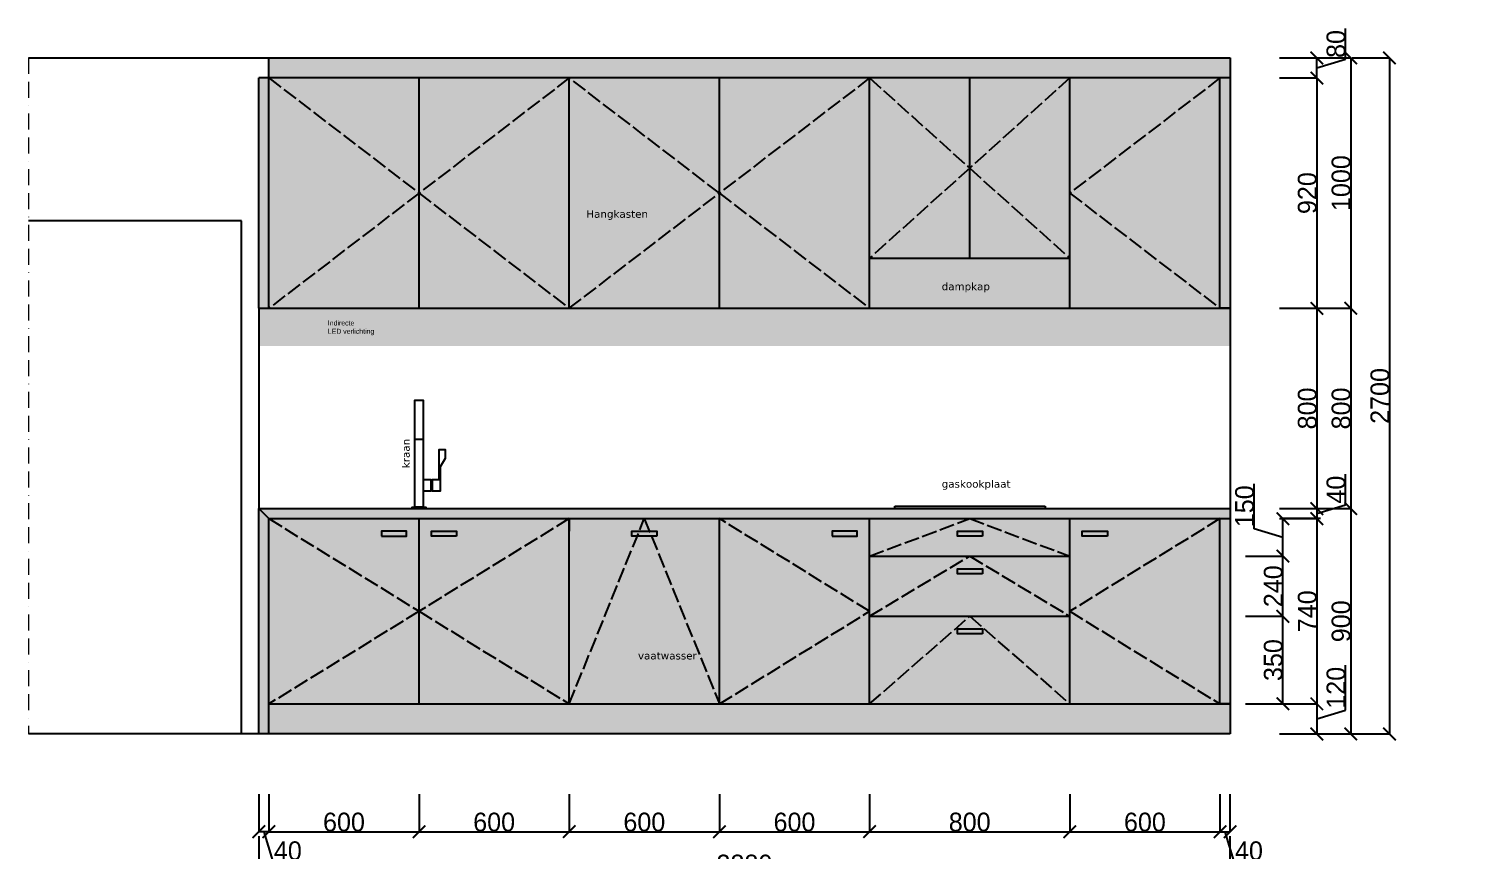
# Model space of a CAD drawing. Header units: millimetres. Extents: x -153917 to -31303, y -39726 to 31262.
# Drawn here: x -53053 to -47336, y -21336 to -18054 of the extents above; entities that cross this region are included whole.
import ezdxf

# ---------------------------------------------------------------- set-up
doc = ezdxf.new("R2010")
doc.units = ezdxf.units.MM
doc.header["$LTSCALE"] = 5
doc.linetypes.add('ACAD_ISO02W100', pattern=[15, 12, -3])
doc.linetypes.add('BORDER', pattern=[44.45, 12.7, -6.35, 12.7, -6.35, 0, -6.35])
for name, color, linetype in [('Bemating', 1, 'Continuous'), ('Keuken', 8, 'Continuous'), ('Meubel', 8, 'Continuous'), ('muren', 7, 'Continuous'), ('Tekst', 7, 'Continuous'), ('Verlichting', 1, 'Continuous')]:
    doc.layers.add(name, color=color, linetype=linetype)
doc.layers.add('H-HELP', color=6, linetype='Continuous', lineweight=5, plot=False)
for name, color, linetype, true_color in [('ruggen kast', 7, 'Continuous', 0xebebeb), ('staal', 7, 'Continuous', 0x222525), ('tablet', 7, 'Continuous', 0x5f6361)]:
    doc.layers.add(name, color=color, linetype=linetype, true_color=true_color)
doc.styles.add('Geneva', font='')
doc.styles.get('Geneva').set_extended_font_data('Geneva')
doc.dimstyles.new('ISO-25', dxfattribs={"dimtxt": 100, "dimasz": 25, "dimexe": 1.25, "dimexo": 0.625, "dimtad": 1, "dimtxsty": 'Standard', "dimblk": 'ARCHTICK', "dimcen": 2.5, "dimse1": 1, "dimse2": 1, "dimadec": 0, "dimazin": 0, "dimtfac": 1, "dimtmove": 0, "dimatfit": 3, "dimfxl": 1, "dimarcsym": 0})

# ---------------------------------------------------------------- blocks, each defined once
blk = doc.blocks.new('_ArchTick')
at = {"color": 0, "linetype": 'ByBlock', "const_width": 0.15}
blk.add_lwpolyline([(-0.5, -0.5), (0.5, 0.5)], dxfattribs=at)
blk = doc.blocks.new('*D846')
at = {"layer": 'Bemating', "color": 0, "lineweight": -2, "transparency": 16777216}
for p, q in [((-47765.2, -18171.3), (-47614, -18171.3)), ((-47615.2, -18171.3), (-47615.2, -20871.3)), ((-47765.2, -20871.3), (-47614, -20871.3))]:
    blk.add_line(p, q, dxfattribs=at)
at = {"layer": 'Defpoints', "color": 0, "transparency": 16777216}
for p in [(-48252.7, -18171.3), (-48252.7, -20871.3), (-47615.2, -20871.3)]:
    blk.add_point(p, dxfattribs=at)
at = {"layer": 'Bemating', "color": 0, "lineweight": -2, "transparency": 16777216, "xscale": 50, "yscale": 50, "zscale": 50}
for p, rotation in [((-47615.2, -18171.3), 90), ((-47615.2, -20871.3), 270)]:
    blk.add_blockref('_ArchTick', p, dxfattribs=dict(at, rotation=rotation))
at = {"layer": 'Bemating', "color": 0, "transparency": 16777216, "insert": (-47653.4, -19521.3), "char_height": 75, "attachment_point": 5, "rotation": 90, "style": 'Geneva'}
blk.add_mtext('2700', dxfattribs=at)
blk = doc.blocks.new('*D847')
at = {"layer": 'Bemating', "color": 0, "lineweight": -2, "transparency": 16777216}
for p, q in [((-47920.5, -18171.3), (-47769.2, -18171.3)), ((-47770.5, -18171.3), (-47770.5, -19171.3)), ((-47920.5, -19171.3), (-47769.2, -19171.3))]:
    blk.add_line(p, q, dxfattribs=at)
at = {"layer": 'Defpoints', "color": 0, "transparency": 16777216}
for p in [(-48252.7, -18171.3), (-48252.7, -19171.3), (-47770.5, -19171.3)]:
    blk.add_point(p, dxfattribs=at)
at = {"layer": 'Bemating', "color": 0, "lineweight": -2, "transparency": 16777216, "xscale": 50, "yscale": 50, "zscale": 50}
for p, rotation in [((-47770.5, -18171.3), 90), ((-47770.5, -19171.3), 270)]:
    blk.add_blockref('_ArchTick', p, dxfattribs=dict(at, rotation=rotation))
at = {"layer": 'Bemating', "color": 0, "transparency": 16777216, "insert": (-47808.6, -18671.3), "char_height": 75, "attachment_point": 5, "rotation": 90, "style": 'Geneva'}
blk.add_mtext('1000', dxfattribs=at)
blk = doc.blocks.new('*D848')
at = {"layer": 'Bemating', "color": 0, "lineweight": -2, "transparency": 16777216}
for p, q in [((-47920.5, -19171.3), (-47769.2, -19171.3)), ((-47770.5, -19171.3), (-47770.5, -19971.3)), ((-47920.5, -19971.3), (-47769.2, -19971.3))]:
    blk.add_line(p, q, dxfattribs=at)
at = {"layer": 'Defpoints', "color": 0, "transparency": 16777216}
for p in [(-48252.7, -19171.3), (-48252.7, -19971.3), (-47770.5, -19971.3)]:
    blk.add_point(p, dxfattribs=at)
at = {"layer": 'Bemating', "color": 0, "lineweight": -2, "transparency": 16777216, "xscale": 50, "yscale": 50, "zscale": 50}
for p, rotation in [((-47770.5, -19171.3), 90), ((-47770.5, -19971.3), 270)]:
    blk.add_blockref('_ArchTick', p, dxfattribs=dict(at, rotation=rotation))
at = {"layer": 'Bemating', "color": 0, "transparency": 16777216, "insert": (-47808.6, -19571.3), "char_height": 75, "attachment_point": 5, "rotation": 90, "style": 'Geneva'}
blk.add_mtext('800', dxfattribs=at)
blk = doc.blocks.new('*D849')
at = {"layer": 'Bemating', "color": 0, "lineweight": -2, "transparency": 16777216}
for p, q in [((-47920.5, -19971.3), (-47769.2, -19971.3)), ((-47770.5, -19971.3), (-47770.5, -20871.3)), ((-47920.5, -20871.3), (-47769.2, -20871.3))]:
    blk.add_line(p, q, dxfattribs=at)
at = {"layer": 'Defpoints', "color": 0, "transparency": 16777216}
for p in [(-48252.7, -19971.3), (-48252.7, -20871.3), (-47770.5, -20871.3)]:
    blk.add_point(p, dxfattribs=at)
at = {"layer": 'Bemating', "color": 0, "lineweight": -2, "transparency": 16777216, "xscale": 50, "yscale": 50, "zscale": 50}
for p, rotation in [((-47770.5, -19971.3), 90), ((-47770.5, -20871.3), 270)]:
    blk.add_blockref('_ArchTick', p, dxfattribs=dict(at, rotation=rotation))
at = {"layer": 'Bemating', "color": 0, "transparency": 16777216, "insert": (-47808.6, -20421.3), "char_height": 75, "attachment_point": 5, "rotation": 90, "style": 'Geneva'}
blk.add_mtext('900', dxfattribs=at)
blk = doc.blocks.new('*D850')
at = {"layer": 'Bemating', "color": 0, "lineweight": -2, "transparency": 16777216}
for p, q in [((-48055.5, -18251.3), (-47904.3, -18251.3)), ((-47905.5, -18251.3), (-47905.5, -19171.3)), ((-48055.5, -19171.3), (-47904.3, -19171.3))]:
    blk.add_line(p, q, dxfattribs=at)
at = {"layer": 'Defpoints', "color": 0, "transparency": 16777216}
for p in [(-48252.7, -18251.3), (-48252.7, -19171.3), (-47905.5, -19171.3)]:
    blk.add_point(p, dxfattribs=at)
at = {"layer": 'Bemating', "color": 0, "lineweight": -2, "transparency": 16777216, "xscale": 50, "yscale": 50, "zscale": 50}
for p, rotation in [((-47905.5, -18251.3), 90), ((-47905.5, -19171.3), 270)]:
    blk.add_blockref('_ArchTick', p, dxfattribs=dict(at, rotation=rotation))
at = {"layer": 'Bemating', "color": 0, "transparency": 16777216, "insert": (-47943.6, -18711.3), "char_height": 75, "attachment_point": 5, "rotation": 90, "style": 'Geneva'}
blk.add_mtext('920', dxfattribs=at)
blk = doc.blocks.new('*D851')
at = {"layer": 'Bemating', "color": 0, "lineweight": -2, "transparency": 16777216}
for p, q in [((-48055.5, -19171.3), (-47904.3, -19171.3)), ((-47905.5, -19171.3), (-47905.5, -19971.3)), ((-48055.5, -19971.3), (-47904.3, -19971.3))]:
    blk.add_line(p, q, dxfattribs=at)
at = {"layer": 'Defpoints', "color": 0, "transparency": 16777216}
for p in [(-48252.7, -19171.3), (-48252.7, -19971.3), (-47905.5, -19971.3)]:
    blk.add_point(p, dxfattribs=at)
at = {"layer": 'Bemating', "color": 0, "lineweight": -2, "transparency": 16777216, "xscale": 50, "yscale": 50, "zscale": 50}
for p, rotation in [((-47905.5, -19171.3), 90), ((-47905.5, -19971.3), 270)]:
    blk.add_blockref('_ArchTick', p, dxfattribs=dict(at, rotation=rotation))
at = {"layer": 'Bemating', "color": 0, "transparency": 16777216, "insert": (-47943.6, -19571.3), "char_height": 75, "attachment_point": 5, "rotation": 90, "style": 'Geneva'}
blk.add_mtext('800', dxfattribs=at)
blk = doc.blocks.new('*D852')
at = {"layer": 'Bemating', "color": 0, "lineweight": -2, "transparency": 16777216}
for p, q in [((-47790.8, -19956.9), (-47790.8, -19834.3)), ((-48055.5, -19971.3), (-47904.3, -19971.3)), ((-47905.5, -19991.3), (-47790.8, -19956.9)), ((-47905.5, -19971.3), (-47905.5, -20011.3)), ((-48055.5, -20011.3), (-47904.3, -20011.3))]:
    blk.add_line(p, q, dxfattribs=at)
at = {"layer": 'Defpoints', "color": 0, "transparency": 16777216}
for p in [(-48252.7, -19971.3), (-48252.7, -20011.3), (-47905.5, -20011.3)]:
    blk.add_point(p, dxfattribs=at)
at = {"layer": 'Bemating', "color": 0, "lineweight": -2, "transparency": 16777216, "xscale": 50, "yscale": 50, "zscale": 50}
for p, rotation in [((-47905.5, -19971.3), 90), ((-47905.5, -20011.3), 270)]:
    blk.add_blockref('_ArchTick', p, dxfattribs=dict(at, rotation=rotation))
at = {"layer": 'Bemating', "color": 0, "transparency": 16777216, "insert": (-47828.9, -19895.6), "char_height": 75, "attachment_point": 5, "rotation": 90, "style": 'Geneva'}
blk.add_mtext('40', dxfattribs=at)
blk = doc.blocks.new('*D853')
at = {"layer": 'Bemating', "color": 0, "lineweight": -2, "transparency": 16777216}
for p, q in [((-48055.5, -20011.3), (-47904.3, -20011.3)), ((-47905.5, -20011.3), (-47905.5, -20751.3)), ((-48055.5, -20751.3), (-47904.3, -20751.3))]:
    blk.add_line(p, q, dxfattribs=at)
at = {"layer": 'Defpoints', "color": 0, "transparency": 16777216}
for p in [(-48252.7, -20011.3), (-48252.7, -20751.3), (-47905.5, -20751.3)]:
    blk.add_point(p, dxfattribs=at)
at = {"layer": 'Bemating', "color": 0, "lineweight": -2, "transparency": 16777216, "xscale": 50, "yscale": 50, "zscale": 50}
for p, rotation in [((-47905.5, -20011.3), 90), ((-47905.5, -20751.3), 270)]:
    blk.add_blockref('_ArchTick', p, dxfattribs=dict(at, rotation=rotation))
at = {"layer": 'Bemating', "color": 0, "transparency": 16777216, "insert": (-47943.6, -20381.3), "char_height": 75, "attachment_point": 5, "rotation": 90, "style": 'Geneva'}
blk.add_mtext('740', dxfattribs=at)
blk = doc.blocks.new('*D854')
at = {"layer": 'Bemating', "color": 0, "lineweight": -2, "transparency": 16777216}
for p, q in [((-47790.8, -20776.9), (-47790.8, -20597.1)), ((-48055.5, -20751.3), (-47904.3, -20751.3)), ((-47905.5, -20751.3), (-47905.5, -20871.3)), ((-47905.5, -20811.3), (-47790.8, -20776.9)), ((-48055.5, -20871.3), (-47904.3, -20871.3))]:
    blk.add_line(p, q, dxfattribs=at)
at = {"layer": 'Defpoints', "color": 0, "transparency": 16777216}
for p in [(-48252.7, -20751.3), (-48252.7, -20871.3), (-47905.5, -20871.3)]:
    blk.add_point(p, dxfattribs=at)
at = {"layer": 'Bemating', "color": 0, "lineweight": -2, "transparency": 16777216, "xscale": 50, "yscale": 50, "zscale": 50}
for p, rotation in [((-47905.5, -20751.3), 90), ((-47905.5, -20871.3), 270)]:
    blk.add_blockref('_ArchTick', p, dxfattribs=dict(at, rotation=rotation))
at = {"layer": 'Bemating', "color": 0, "transparency": 16777216, "insert": (-47828.9, -20687), "char_height": 75, "attachment_point": 5, "rotation": 90, "style": 'Geneva'}
blk.add_mtext('120', dxfattribs=at)
blk = doc.blocks.new('*D855')
at = {"layer": 'Bemating', "color": 0, "lineweight": -2, "transparency": 16777216}
for p, q in [((-47790.8, -18176.9), (-47790.8, -18054.3)), ((-48055.5, -18171.3), (-47904.3, -18171.3)), ((-47905.5, -18251.3), (-47905.5, -18171.3)), ((-47905.5, -18211.3), (-47790.8, -18176.9)), ((-48055.5, -18251.3), (-47904.3, -18251.3))]:
    blk.add_line(p, q, dxfattribs=at)
at = {"layer": 'Defpoints', "color": 0, "transparency": 16777216}
for p in [(-48252.7, -18171.3), (-47905.5, -18171.3), (-48252.7, -18251.3)]:
    blk.add_point(p, dxfattribs=at)
at = {"layer": 'Bemating', "color": 0, "lineweight": -2, "transparency": 16777216, "xscale": 50, "yscale": 50, "zscale": 50}
for p, rotation in [((-47905.5, -18171.3), 90), ((-47905.5, -18251.3), 270)]:
    blk.add_blockref('_ArchTick', p, dxfattribs=dict(at, rotation=rotation))
at = {"layer": 'Bemating', "color": 0, "transparency": 16777216, "insert": (-47828.9, -18115.6), "char_height": 75, "attachment_point": 5, "rotation": 90, "style": 'Geneva'}
blk.add_mtext('80', dxfattribs=at)
blk = doc.blocks.new('*D856')
at = {"layer": 'Bemating', "color": 0, "lineweight": -2, "transparency": 16777216}
for p, q in [((-48191.3, -20401.3), (-48040.1, -20401.3)), ((-48041.3, -20751.3), (-48041.3, -20401.3)), ((-48191.3, -20751.3), (-48040.1, -20751.3))]:
    blk.add_line(p, q, dxfattribs=at)
at = {"layer": 'Defpoints', "color": 0, "transparency": 16777216}
for p in [(-48892.7, -20401.3), (-48041.3, -20401.3), (-48892.7, -20751.3)]:
    blk.add_point(p, dxfattribs=at)
at = {"layer": 'Bemating', "color": 0, "lineweight": -2, "transparency": 16777216, "xscale": 50, "yscale": 50, "zscale": 50}
for p, rotation in [((-48041.3, -20401.3), 90), ((-48041.3, -20751.3), 270)]:
    blk.add_blockref('_ArchTick', p, dxfattribs=dict(at, rotation=rotation))
at = {"layer": 'Bemating', "color": 0, "transparency": 16777216, "insert": (-48079.5, -20576.3), "char_height": 75, "attachment_point": 5, "rotation": 90, "style": 'Geneva'}
blk.add_mtext('350', dxfattribs=at)
blk = doc.blocks.new('*D857')
at = {"layer": 'Bemating', "color": 0, "lineweight": -2, "transparency": 16777216}
for p, q in [((-48191.3, -20161.3), (-48040.1, -20161.3)), ((-48041.3, -20401.3), (-48041.3, -20161.3)), ((-48191.3, -20401.3), (-48040.1, -20401.3))]:
    blk.add_line(p, q, dxfattribs=at)
at = {"layer": 'Defpoints', "color": 0, "transparency": 16777216}
for p in [(-48892.7, -20161.3), (-48041.3, -20161.3), (-48892.7, -20401.3)]:
    blk.add_point(p, dxfattribs=at)
at = {"layer": 'Bemating', "color": 0, "lineweight": -2, "transparency": 16777216, "xscale": 50, "yscale": 50, "zscale": 50}
for p, rotation in [((-48041.3, -20161.3), 90), ((-48041.3, -20401.3), 270)]:
    blk.add_blockref('_ArchTick', p, dxfattribs=dict(at, rotation=rotation))
at = {"layer": 'Bemating', "color": 0, "transparency": 16777216, "insert": (-48079.5, -20281.3), "char_height": 75, "attachment_point": 5, "rotation": 90, "style": 'Geneva'}
blk.add_mtext('240', dxfattribs=at)
blk = doc.blocks.new('*D858')
at = {"layer": 'Bemating', "color": 0, "lineweight": -2, "transparency": 16777216}
for p, q in [((-48156, -20051.9), (-48156, -19872.1)), ((-48041.3, -20086.3), (-48156, -20051.9)), ((-47891.3, -20011.3), (-48042.6, -20011.3)), ((-48041.3, -20161.3), (-48041.3, -20011.3)), ((-48191.3, -20161.3), (-48040.1, -20161.3))]:
    blk.add_line(p, q, dxfattribs=at)
at = {"layer": 'Defpoints', "color": 0, "transparency": 16777216}
for p in [(-48041.3, -20011.3), (-47336.2, -20011.3), (-48892.7, -20161.3)]:
    blk.add_point(p, dxfattribs=at)
at = {"layer": 'Bemating', "color": 0, "lineweight": -2, "transparency": 16777216, "xscale": 50, "yscale": 50, "zscale": 50}
for p, rotation in [((-48041.3, -20011.3), 90), ((-48041.3, -20161.3), 270)]:
    blk.add_blockref('_ArchTick', p, dxfattribs=dict(at, rotation=rotation))
at = {"layer": 'Bemating', "color": 0, "transparency": 16777216, "insert": (-48194.1, -19962), "char_height": 75, "attachment_point": 5, "rotation": 90, "style": 'Geneva'}
blk.add_mtext('150', dxfattribs=at)
blk = doc.blocks.new('*D859')
at = {"layer": 'Bemating', "color": 0, "lineweight": -2, "transparency": 16777216}
for p, q in [((-52132.7, -21279.7), (-52132.7, -21430.9)), ((-48252.7, -21279.7), (-48252.7, -21430.9)), ((-52132.7, -21429.7), (-48252.7, -21429.7))]:
    blk.add_line(p, q, dxfattribs=at)
at = {"layer": 'Defpoints', "color": 0, "transparency": 16777216}
for p in [(-52132.7, -20871.3), (-48252.7, -20871.3), (-48252.7, -21429.7)]:
    blk.add_point(p, dxfattribs=at)
at = {"layer": 'Bemating', "color": 0, "lineweight": -2, "transparency": 16777216, "xscale": 50, "yscale": 50, "zscale": 50, "rotation": 180}
blk.add_blockref('_ArchTick', (-52132.7, -21429.7), dxfattribs=at)
at = {"layer": 'Bemating', "color": 0, "lineweight": -2, "transparency": 16777216, "xscale": 50, "yscale": 50, "zscale": 50}
blk.add_blockref('_ArchTick', (-48252.7, -21429.7), dxfattribs=at)
at = {"layer": 'Bemating', "color": 0, "transparency": 16777216, "insert": (-50192.7, -21391.5), "char_height": 75, "attachment_point": 5, "style": 'Geneva'}
blk.add_mtext('3880', dxfattribs=at)
blk = doc.blocks.new('*D860')
at = {"layer": 'Bemating', "color": 0, "lineweight": -2, "transparency": 16777216}
for p, q in [((-52092.7, -21111.8), (-52092.7, -21263.1)), ((-51492.7, -21111.8), (-51492.7, -21263.1)), ((-52092.7, -21261.8), (-51492.7, -21261.8))]:
    blk.add_line(p, q, dxfattribs=at)
at = {"layer": 'Defpoints', "color": 0, "transparency": 16777216}
for p in [(-52092.7, -20751.3), (-51492.7, -20751.3), (-51492.7, -21261.8)]:
    blk.add_point(p, dxfattribs=at)
at = {"layer": 'Bemating', "color": 0, "lineweight": -2, "transparency": 16777216, "xscale": 50, "yscale": 50, "zscale": 50, "rotation": 180}
blk.add_blockref('_ArchTick', (-52092.7, -21261.8), dxfattribs=at)
at = {"layer": 'Bemating', "color": 0, "lineweight": -2, "transparency": 16777216, "xscale": 50, "yscale": 50, "zscale": 50}
blk.add_blockref('_ArchTick', (-51492.7, -21261.8), dxfattribs=at)
at = {"layer": 'Bemating', "color": 0, "transparency": 16777216, "insert": (-51792.7, -21223.7), "char_height": 75, "attachment_point": 5, "style": 'Geneva'}
blk.add_mtext('600', dxfattribs=at)
blk = doc.blocks.new('*D861')
at = {"layer": 'Bemating', "color": 0, "lineweight": -2, "transparency": 16777216}
for p, q in [((-51492.7, -21111.8), (-51492.7, -21263.1)), ((-50892.7, -21111.8), (-50892.7, -21263.1)), ((-51492.7, -21261.8), (-50892.7, -21261.8))]:
    blk.add_line(p, q, dxfattribs=at)
at = {"layer": 'Defpoints', "color": 0, "transparency": 16777216}
for p in [(-51492.7, -20751.3), (-50892.7, -20751.3), (-50892.7, -21261.8)]:
    blk.add_point(p, dxfattribs=at)
at = {"layer": 'Bemating', "color": 0, "lineweight": -2, "transparency": 16777216, "xscale": 50, "yscale": 50, "zscale": 50, "rotation": 180}
blk.add_blockref('_ArchTick', (-51492.7, -21261.8), dxfattribs=at)
at = {"layer": 'Bemating', "color": 0, "lineweight": -2, "transparency": 16777216, "xscale": 50, "yscale": 50, "zscale": 50}
blk.add_blockref('_ArchTick', (-50892.7, -21261.8), dxfattribs=at)
at = {"layer": 'Bemating', "color": 0, "transparency": 16777216, "insert": (-51192.7, -21223.7), "char_height": 75, "attachment_point": 5, "style": 'Geneva'}
blk.add_mtext('600', dxfattribs=at)
blk = doc.blocks.new('*D862')
at = {"layer": 'Bemating', "color": 0, "lineweight": -2, "transparency": 16777216}
for p, q in [((-50892.7, -21111.8), (-50892.7, -21263.1)), ((-50292.7, -21111.8), (-50292.7, -21263.1)), ((-50892.7, -21261.8), (-50292.7, -21261.8))]:
    blk.add_line(p, q, dxfattribs=at)
at = {"layer": 'Defpoints', "color": 0, "transparency": 16777216}
for p in [(-50892.7, -20751.3), (-50292.7, -20751.3), (-50292.7, -21261.8)]:
    blk.add_point(p, dxfattribs=at)
at = {"layer": 'Bemating', "color": 0, "lineweight": -2, "transparency": 16777216, "xscale": 50, "yscale": 50, "zscale": 50, "rotation": 180}
blk.add_blockref('_ArchTick', (-50892.7, -21261.8), dxfattribs=at)
at = {"layer": 'Bemating', "color": 0, "lineweight": -2, "transparency": 16777216, "xscale": 50, "yscale": 50, "zscale": 50}
blk.add_blockref('_ArchTick', (-50292.7, -21261.8), dxfattribs=at)
at = {"layer": 'Bemating', "color": 0, "transparency": 16777216, "insert": (-50592.7, -21223.7), "char_height": 75, "attachment_point": 5, "style": 'Geneva'}
blk.add_mtext('600', dxfattribs=at)
blk = doc.blocks.new('*D863')
at = {"layer": 'Bemating', "color": 0, "lineweight": -2, "transparency": 16777216}
for p, q in [((-50292.7, -21111.8), (-50292.7, -21263.1)), ((-49692.7, -21111.8), (-49692.7, -21263.1)), ((-50292.7, -21261.8), (-49692.7, -21261.8))]:
    blk.add_line(p, q, dxfattribs=at)
at = {"layer": 'Defpoints', "color": 0, "transparency": 16777216}
for p in [(-50292.7, -20751.3), (-49692.7, -20751.3), (-49692.7, -21261.8)]:
    blk.add_point(p, dxfattribs=at)
at = {"layer": 'Bemating', "color": 0, "lineweight": -2, "transparency": 16777216, "xscale": 50, "yscale": 50, "zscale": 50, "rotation": 180}
blk.add_blockref('_ArchTick', (-50292.7, -21261.8), dxfattribs=at)
at = {"layer": 'Bemating', "color": 0, "lineweight": -2, "transparency": 16777216, "xscale": 50, "yscale": 50, "zscale": 50}
blk.add_blockref('_ArchTick', (-49692.7, -21261.8), dxfattribs=at)
at = {"layer": 'Bemating', "color": 0, "transparency": 16777216, "insert": (-49992.7, -21223.7), "char_height": 75, "attachment_point": 5, "style": 'Geneva'}
blk.add_mtext('600', dxfattribs=at)
blk = doc.blocks.new('*D864')
at = {"layer": 'Bemating', "color": 0, "lineweight": -2, "transparency": 16777216}
for p, q in [((-49692.7, -21111.8), (-49692.7, -21263.1)), ((-48892.7, -21111.8), (-48892.7, -21263.1)), ((-49692.7, -21261.8), (-48892.7, -21261.8))]:
    blk.add_line(p, q, dxfattribs=at)
at = {"layer": 'Defpoints', "color": 0, "transparency": 16777216}
for p in [(-49692.7, -20751.3), (-48892.7, -20751.3), (-48892.7, -21261.8)]:
    blk.add_point(p, dxfattribs=at)
at = {"layer": 'Bemating', "color": 0, "lineweight": -2, "transparency": 16777216, "xscale": 50, "yscale": 50, "zscale": 50, "rotation": 180}
blk.add_blockref('_ArchTick', (-49692.7, -21261.8), dxfattribs=at)
at = {"layer": 'Bemating', "color": 0, "lineweight": -2, "transparency": 16777216, "xscale": 50, "yscale": 50, "zscale": 50}
blk.add_blockref('_ArchTick', (-48892.7, -21261.8), dxfattribs=at)
at = {"layer": 'Bemating', "color": 0, "transparency": 16777216, "insert": (-49292.7, -21223.7), "char_height": 75, "attachment_point": 5, "style": 'Geneva'}
blk.add_mtext('800', dxfattribs=at)
blk = doc.blocks.new('*D865')
at = {"layer": 'Bemating', "color": 0, "lineweight": -2, "transparency": 16777216}
for p, q in [((-48892.7, -21111.8), (-48892.7, -21263.1)), ((-48292.7, -21111.8), (-48292.7, -21263.1)), ((-48892.7, -21261.8), (-48292.7, -21261.8))]:
    blk.add_line(p, q, dxfattribs=at)
at = {"layer": 'Defpoints', "color": 0, "transparency": 16777216}
for p in [(-48892.7, -20751.3), (-48292.7, -20751.3), (-48292.7, -21261.8)]:
    blk.add_point(p, dxfattribs=at)
at = {"layer": 'Bemating', "color": 0, "lineweight": -2, "transparency": 16777216, "xscale": 50, "yscale": 50, "zscale": 50, "rotation": 180}
blk.add_blockref('_ArchTick', (-48892.7, -21261.8), dxfattribs=at)
at = {"layer": 'Bemating', "color": 0, "lineweight": -2, "transparency": 16777216, "xscale": 50, "yscale": 50, "zscale": 50}
blk.add_blockref('_ArchTick', (-48292.7, -21261.8), dxfattribs=at)
at = {"layer": 'Bemating', "color": 0, "transparency": 16777216, "insert": (-48592.7, -21223.7), "char_height": 75, "attachment_point": 5, "style": 'Geneva'}
blk.add_mtext('600', dxfattribs=at)
blk = doc.blocks.new('*D866')
at = {"layer": 'Bemating', "color": 0, "lineweight": -2, "transparency": 16777216}
for p, q in [((-48292.7, -21111.8), (-48292.7, -21263.1)), ((-48252.7, -21111.8), (-48252.7, -21263.1)), ((-48292.7, -21261.8), (-48252.7, -21261.8)), ((-48272.7, -21261.8), (-48238.3, -21376.5)), ((-48238.3, -21376.5), (-48115.6, -21376.5))]:
    blk.add_line(p, q, dxfattribs=at)
at = {"layer": 'Defpoints', "color": 0, "transparency": 16777216}
for p in [(-48292.7, -20751.3), (-48252.7, -20751.3), (-48252.7, -21261.8)]:
    blk.add_point(p, dxfattribs=at)
at = {"layer": 'Bemating', "color": 0, "lineweight": -2, "transparency": 16777216, "xscale": 50, "yscale": 50, "zscale": 50, "rotation": 180}
blk.add_blockref('_ArchTick', (-48292.7, -21261.8), dxfattribs=at)
at = {"layer": 'Bemating', "color": 0, "lineweight": -2, "transparency": 16777216, "xscale": 50, "yscale": 50, "zscale": 50}
blk.add_blockref('_ArchTick', (-48252.7, -21261.8), dxfattribs=at)
at = {"layer": 'Bemating', "color": 0, "transparency": 16777216, "insert": (-48176.9, -21338.4), "char_height": 75, "attachment_point": 5, "style": 'Geneva'}
blk.add_mtext('40', dxfattribs=at)
blk = doc.blocks.new('*D867')
at = {"layer": 'Bemating', "color": 0, "lineweight": -2, "transparency": 16777216}
for p, q in [((-52132.7, -21111.8), (-52132.7, -21263.1)), ((-52092.7, -21111.8), (-52092.7, -21263.1)), ((-52092.7, -21261.8), (-52132.7, -21261.8)), ((-52112.7, -21261.8), (-52078.3, -21376.5)), ((-52078.3, -21376.5), (-51955.6, -21376.5))]:
    blk.add_line(p, q, dxfattribs=at)
at = {"layer": 'Defpoints', "color": 0, "transparency": 16777216}
for p in [(-52092.7, -20751.3), (-52132.7, -20871.3), (-52132.7, -21261.8)]:
    blk.add_point(p, dxfattribs=at)
at = {"layer": 'Bemating', "color": 0, "lineweight": -2, "transparency": 16777216, "xscale": 50, "yscale": 50, "zscale": 50, "rotation": 180}
blk.add_blockref('_ArchTick', (-52132.7, -21261.8), dxfattribs=at)
at = {"layer": 'Bemating', "color": 0, "lineweight": -2, "transparency": 16777216, "xscale": 50, "yscale": 50, "zscale": 50}
blk.add_blockref('_ArchTick', (-52092.7, -21261.8), dxfattribs=at)
at = {"layer": 'Bemating', "color": 0, "transparency": 16777216, "insert": (-52016.9, -21338.4), "char_height": 75, "attachment_point": 5, "style": 'Geneva'}
blk.add_mtext('40', dxfattribs=at)

msp = doc.modelspace()

# ---------------------------------------------------------------- hatches: boundary and pattern name
at = {"layer": 'Meubel', "transparency": 33554613}
h = msp.add_hatch(color=256, dxfattribs=at)
h.set_gradient(color1=(255, 255, 255), color2=(247, 242, 129), name='INVCURVED')
h.paths.add_polyline_path([(-48252.667, -19171.349), (-48292.667, -19171.349), (-52132.667, -19171.349), (-52132.667, -19321.349), (-48252.667, -19321.349)])
at = {"layer": 'ruggen kast', "true_color": 0xdbdbdb, "transparency": 33554687}
h = msp.add_hatch(color=254, dxfattribs=at)
h.dxf.hatch_style = 1
h.paths.add_polyline_path([(-48252.667, -18171.349), (-52092.667, -18171.349), (-52092.667, -18251.349), (-48252.667, -18251.349)])
h.paths.add_polyline_path([(-48252.667, -20751.349), (-48292.667, -20751.349), (-52092.667, -20751.349), (-52092.667, -20871.349), (-48252.667, -20871.349)])
at = {"layer": 'ruggen kast', "transparency": 33554687}
h = msp.add_hatch(color=256, dxfattribs=at)
h.dxf.hatch_style = 1
h.paths.add_polyline_path([(-51492.667, -20011.349), (-52092.667, -20011.349), (-52092.667, -20751.349), (-51492.667, -20751.349)])
h.paths.add_polyline_path([(-51642.667, -20081.349), (-51642.667, -20061.349), (-51542.667, -20061.349), (-51542.667, -20081.349)], flags=16)
h.paths.add_polyline_path([(-50892.667, -20011.349), (-51492.667, -20011.349), (-51492.667, -20751.349), (-50892.667, -20751.349)])
h.paths.add_polyline_path([(-51342.667, -20081.349), (-51442.667, -20081.349), (-51442.667, -20061.349), (-51342.667, -20061.349)], flags=16)
h.paths.add_polyline_path([(-50292.667, -20011.349), (-50892.667, -20011.349), (-50892.667, -20751.349), (-50292.667, -20751.349)])
h.paths.add_polyline_path([(-50542.667, -20081.349), (-50642.667, -20081.349), (-50642.667, -20061.349), (-50542.667, -20061.349)], flags=16)
h.paths.add_polyline_path([(-49692.667, -20011.349), (-50292.667, -20011.349), (-50292.667, -20751.349), (-49692.667, -20751.349)])
h.paths.add_polyline_path([(-49842.667, -20081.349), (-49842.667, -20061.349), (-49742.667, -20061.349), (-49742.667, -20081.349)], flags=16)
h.paths.add_polyline_path([(-48292.667, -20011.349), (-48892.667, -20011.349), (-48892.667, -20751.349), (-48292.667, -20751.349)])
h.paths.add_polyline_path([(-48742.667, -20081.349), (-48842.667, -20081.349), (-48842.667, -20061.349), (-48742.667, -20061.349)], flags=16)
h.paths.add_polyline_path([(-48892.667, -20011.349), (-49692.667, -20011.349), (-49692.667, -20161.349), (-48892.667, -20161.349)])
h.paths.add_polyline_path([(-49241.667, -20081.349), (-49341.667, -20081.349), (-49341.667, -20061.349), (-49241.667, -20061.349)], flags=16)
h.paths.add_polyline_path([(-48892.667, -20161.349), (-49692.667, -20161.349), (-49692.667, -20401.349), (-48892.667, -20401.349)])
h.paths.add_polyline_path([(-49241.667, -20231.349), (-49341.667, -20231.349), (-49341.667, -20211.349), (-49241.667, -20211.349)], flags=16)
h.paths.add_polyline_path([(-48892.667, -20401.349), (-49692.667, -20401.349), (-49692.667, -20751.349), (-48892.667, -20751.349)])
h.paths.add_polyline_path([(-49241.667, -20471.349), (-49341.667, -20471.349), (-49341.667, -20451.349), (-49241.667, -20451.349)], flags=16)
h.paths.add_polyline_path([(-51492.667, -18251.349), (-52092.667, -18251.349), (-52092.667, -19171.349), (-51492.667, -19171.349)])
h.paths.add_polyline_path([(-50892.667, -18251.349), (-51492.667, -18251.349), (-51492.667, -19171.349), (-50892.667, -19171.349)])
h.paths.add_polyline_path([(-50292.667, -18251.349), (-50892.667, -18251.349), (-50892.667, -19171.349), (-50292.667, -19171.349)])
h.paths.add_polyline_path([(-49692.667, -18251.349), (-50292.667, -18251.349), (-50292.667, -19171.349), (-49692.667, -19171.349)])
h.paths.add_polyline_path([(-49292.667, -18251.349), (-49692.667, -18251.349), (-49692.667, -18971.349), (-49292.667, -18971.349)])
h.paths.add_polyline_path([(-48892.667, -18251.349), (-49292.667, -18251.349), (-49292.667, -18971.349), (-48892.667, -18971.349)])
h.paths.add_polyline_path([(-48292.667, -18251.349), (-48892.667, -18251.349), (-48892.667, -18971.349), (-48892.667, -19171.349), (-48292.667, -19171.349)])
h.paths.add_polyline_path([(-48892.667, -18971.349), (-49292.667, -18971.349), (-49692.667, -18971.349), (-49692.667, -19171.349), (-48892.667, -19171.349)])
h.paths.add_polyline_path([(-48252.667, -18251.349), (-48292.667, -18251.349), (-48292.667, -19171.349), (-48252.667, -19171.349)])
h.paths.add_polyline_path([(-48252.667, -20011.349), (-48292.667, -20011.349), (-48292.667, -20751.349), (-48252.667, -20751.349)])
h.paths.add_polyline_path([(-52092.667, -18251.349), (-52132.667, -18251.349), (-52132.667, -19171.349), (-52092.667, -19171.349)])
at = {"layer": 'staal', "transparency": 33554687}
h = msp.add_hatch(color=256, dxfattribs=at)
h.dxf.hatch_style = 1
h.paths.add_polyline_path([(-51542.667, -20061.349), (-51642.667, -20061.349), (-51642.667, -20081.349), (-51542.667, -20081.349)])
h = msp.add_hatch(color=256, dxfattribs=at)
h.dxf.hatch_style = 1
h.paths.add_polyline_path([(-51342.667, -20081.349), (-51342.667, -20061.349), (-51442.667, -20061.349), (-51442.667, -20081.349)])
h = msp.add_hatch(color=256, dxfattribs=at)
h.dxf.hatch_style = 1
h.paths.add_polyline_path([(-50542.667, -20081.349), (-50542.667, -20061.349), (-50642.667, -20061.349), (-50642.667, -20081.349)])
h = msp.add_hatch(color=256, dxfattribs=at)
h.dxf.hatch_style = 1
h.paths.add_polyline_path([(-49742.667, -20061.349), (-49842.667, -20061.349), (-49842.667, -20081.349), (-49742.667, -20081.349)])
h = msp.add_hatch(color=256, dxfattribs=at)
h.dxf.hatch_style = 1
h.paths.add_polyline_path([(-49241.667, -20081.349), (-49241.667, -20061.349), (-49341.667, -20061.349), (-49341.667, -20081.349)])
h = msp.add_hatch(color=256, dxfattribs=at)
h.dxf.hatch_style = 1
h.paths.add_polyline_path([(-48742.667, -20081.349), (-48742.667, -20061.349), (-48842.667, -20061.349), (-48842.667, -20081.349)])
h = msp.add_hatch(color=256, dxfattribs=at)
h.dxf.hatch_style = 1
h.paths.add_polyline_path([(-49241.667, -20231.349), (-49241.667, -20211.349), (-49341.667, -20211.349), (-49341.667, -20231.349)])
h = msp.add_hatch(color=256, dxfattribs=at)
h.dxf.hatch_style = 1
h.paths.add_polyline_path([(-49241.667, -20471.349), (-49241.667, -20451.349), (-49341.667, -20451.349), (-49341.667, -20471.349)])
at = {"layer": 'tablet', "transparency": 33554687}
h = msp.add_hatch(color=256, dxfattribs=at)
h.dxf.hatch_style = 1
h.paths.add_polyline_path([(-52092.667, -20011.349), (-52132.667, -19971.349), (-52132.667, -20871.349), (-52092.667, -20871.349), (-52092.667, -20751.349)])
h.paths.add_polyline_path([(-48252.667, -19971.349), (-52132.667, -19971.349), (-52092.667, -20011.349), (-48252.667, -20011.349)])

# ---------------------------------------------------------------- linework, layer by layer
at = {"layer": 'H-HELP', "linetype": 'BORDER'}
msp.add_line((-53052.667, -18171.349), (-53052.667, -20871.349), dxfattribs=at)
at = {"layer": 'Keuken'}
msp.add_lwpolyline([(-51406.597, -19856.991), (-51406.597, -19802.637), (-51386.687, -19769.411), (-51386.687, -19736.316), (-51413.242, -19736.316), (-51413.242, -19856.991)], dxfattribs=at)
for points in [[(-51444.246, -19856.991), (-51475.667, -19856.991), (-51475.667, -19899.706), (-51444.246, -19899.706)], [(-51444.246, -19856.991), (-51440.698, -19856.991), (-51440.698, -19899.706), (-51444.246, -19899.706)], [(-51406.597, -19856.991), (-51440.698, -19856.991), (-51440.698, -19899.706), (-51406.597, -19899.706)]]:
    msp.add_lwpolyline(points, close=True, dxfattribs=at)
at = {"layer": 'Meubel'}
for p, q in [((-52092.667, -19171.349), (-52092.667, -18171.349)), ((-52132.667, -19171.349), (-52132.667, -18251.349)), ((-48252.667, -18251.349), (-52132.667, -18251.349)), ((-51492.667, -19171.349), (-51492.667, -18251.349)), ((-50892.667, -19171.349), (-50892.667, -18251.349)), ((-50292.667, -19171.349), (-50292.667, -18251.349)), ((-49692.667, -19171.349), (-49692.667, -18251.349)), ((-49292.667, -18971.349), (-49292.667, -18251.349)), ((-48892.667, -19171.349), (-48892.667, -18251.349)), ((-48292.667, -19171.349), (-48292.667, -18251.349)), ((-49692.667, -19171.349), (-49692.667, -18971.349)), ((-49692.667, -18971.349), (-48892.667, -18971.349)), ((-52132.667, -19171.349), (-48252.667, -19171.349)), ((-52132.667, -19171.349), (-52132.667, -19971.349)), ((-48252.667, -19171.349), (-48292.667, -19171.349)), ((-51509.667, -19693.687), (-51475.667, -19693.687)), ((-52132.667, -20871.349), (-52132.667, -19971.349)), ((-52132.667, -19971.349), (-48252.667, -19971.349)), ((-52132.667, -19971.349), (-52092.667, -20011.349)), ((-49591.667, -19971.349), (-49591.667, -19961.349)), ((-49591.667, -19961.349), (-48991.667, -19961.349)), ((-48991.667, -19961.349), (-48991.667, -19971.349)), ((-52092.667, -20871.349), (-52092.667, -20011.349)), ((-52092.667, -20011.349), (-48252.667, -20011.349)), ((-51492.667, -20751.349), (-51492.667, -20011.349)), ((-50892.667, -20751.349), (-50892.667, -20011.349)), ((-50892.667, -20011.349), (-50892.667, -20061.349)), ((-50892.667, -20011.349), (-50292.667, -20011.349)), ((-50292.667, -20751.349), (-50292.667, -20011.349)), ((-49692.667, -20751.349), (-49692.667, -20011.349)), ((-49692.667, -20011.349), (-48892.667, -20011.349)), ((-48892.667, -20751.349), (-48892.667, -20011.349)), ((-48292.667, -20751.349), (-48292.667, -20011.349)), ((-49692.667, -20161.349), (-48892.667, -20161.349)), ((-49692.667, -20401.349), (-48892.667, -20401.349)), ((-52092.667, -20871.349), (-52092.667, -20751.349)), ((-52092.667, -20751.349), (-48252.667, -20751.349)), ((-48252.667, -20751.349), (-48292.667, -20751.349))]:
    msp.add_line(p, q, dxfattribs=at)
at = {"layer": 'Meubel', "color": 2, "linetype": 'ACAD_ISO02W100'}
for p, q in [((-52092.667, -20011.349), (-51492.667, -20381.349)), ((-50892.667, -20011.349), (-51492.667, -20381.349)), ((-50892.667, -20751.349), (-50592.667, -20011.349)), ((-50592.667, -20011.349), (-50292.667, -20751.349)), ((-49692.667, -20381.349), (-50292.667, -20011.349)), ((-48292.667, -20011.349), (-48892.667, -20381.349)), ((-49692.667, -20401.349), (-49292.667, -20161.349)), ((-49292.667, -20161.349), (-48892.667, -20401.349)), ((-51492.667, -20381.349), (-52092.667, -20751.349)), ((-51492.667, -20381.349), (-50892.667, -20751.349)), ((-50292.667, -20751.349), (-49692.667, -20381.349)), ((-49692.667, -20751.349), (-49292.667, -20401.349)), ((-49292.667, -20401.349), (-48892.667, -20751.349)), ((-48892.667, -20381.349), (-48292.667, -20751.349))]:
    msp.add_line(p, q, dxfattribs=at)
for points in [[(-52092.667, -18251.349), (-51492.667, -18711.349), (-52092.667, -19171.349)], [(-50892.667, -18251.349), (-51492.667, -18711.349), (-50892.667, -19171.349), (-50292.667, -18711.349), (-50892.667, -18251.349)], [(-49692.667, -18251.349), (-50292.667, -18711.349), (-49692.667, -19171.349)], [(-49692.667, -18251.349), (-49292.667, -18611.349), (-49692.667, -18971.349)], [(-48892.667, -18251.349), (-49292.667, -18611.349), (-48892.667, -18971.349)], [(-48292.667, -18251.349), (-48892.667, -18711.349), (-48292.667, -19171.349)], [(-49692.667, -20161.349), (-49292.667, -20011.349), (-48892.667, -20161.349)]]:
    msp.add_lwpolyline(points, dxfattribs=at)
at = {"layer": 'Meubel'}
for points in [[(-51509.667, -19939.349), (-51509.667, -19538.349), (-51475.667, -19538.349), (-51475.667, -19965.349)], [(-51475.667, -19965.349), (-51509.667, -19965.349), (-51509.667, -19939.349)], [(-51465.167, -19971.349), (-51520.167, -19971.349), (-51520.167, -19965.349), (-51465.167, -19965.349), (-51465.167, -19971.349)]]:
    msp.add_lwpolyline(points, dxfattribs=at)
for points in [[(-51642.667, -20081.349), (-51542.667, -20081.349), (-51542.667, -20061.349), (-51642.667, -20061.349)], [(-51342.667, -20081.349), (-51442.667, -20081.349), (-51442.667, -20061.349), (-51342.667, -20061.349)], [(-50542.667, -20081.349), (-50642.667, -20081.349), (-50642.667, -20061.349), (-50542.667, -20061.349)], [(-49842.667, -20081.349), (-49742.667, -20081.349), (-49742.667, -20061.349), (-49842.667, -20061.349)], [(-49241.667, -20081.349), (-49341.667, -20081.349), (-49341.667, -20061.349), (-49241.667, -20061.349)], [(-48742.667, -20081.349), (-48842.667, -20081.349), (-48842.667, -20061.349), (-48742.667, -20061.349)], [(-49241.667, -20231.349), (-49341.667, -20231.349), (-49341.667, -20211.349), (-49241.667, -20211.349)], [(-49241.667, -20471.349), (-49341.667, -20471.349), (-49341.667, -20451.349), (-49241.667, -20451.349)]]:
    msp.add_lwpolyline(points, close=True, dxfattribs=at)
at = {"layer": 'muren'}
for p, q in [((-53052.667, -18171.349), (-48252.667, -18171.349)), ((-48252.667, -18171.349), (-48252.667, -20871.349)), ((-52202.667, -18821.349), (-53052.667, -18821.349)), ((-52202.667, -20871.349), (-52202.667, -18821.349)), ((-48252.667, -20871.349), (-53052.667, -20871.349))]:
    msp.add_line(p, q, dxfattribs=at)

# ---------------------------------------------------------------- texts
at = {"layer": 'Tekst', "insert": (-50824.222, -18779.688), "char_height": 30, "attachment_point": 1}
msp.add_mtext_dynamic_manual_height_columns('{\\fVerdana|b0|i0|c0|p34;Hangkasten}', width=513.71165, gutter_width=12.5, heights=[0], dxfattribs=at)
at = {"layer": 'Tekst', "color": 5, "char_height": 30, "attachment_point": 1}
for s, insert in [('{\\fVerdana|b0|i0|c0|p34;dampkap}', (-49404.477, -19069.019)), ('{\\fVerdana|b0|i0|c0|p34;gaskookplaat}', (-49404.477, -19857.739)), ('{\\fVerdana|b0|i0|c0|p34;vaatwasser}', (-50618.036, -20543.849))]:
    msp.add_mtext_dynamic_manual_height_columns(s, width=513.71165, gutter_width=12.5, heights=[0], dxfattribs=dict(at, insert=insert))
at = {"layer": 'Tekst', "color": 5, "insert": (-51559.998, -19809.66), "char_height": 30, "attachment_point": 1, "rotation": 90}
msp.add_mtext_dynamic_manual_height_columns('{\\fVerdana|b0|i0|c0|p34;kraan}', width=513.71165, gutter_width=12.5, heights=[0], dxfattribs=at)
at = {"layer": 'Verlichting', "insert": (-51857.138, -19219.904), "char_height": 20, "width": 322.13845, "attachment_point": 1}
msp.add_mtext('Indirecte\\PLED verlichting', dxfattribs=at)

# ---------------------------------------------------------------- dimensions: what is measured, and where the dimension line sits
at = {"layer": 'Bemating'}
for base, p1, p2, picture, middle in [((-47905.5, -18171.349), (-48252.667, -18251.349), (-48252.667, -18171.349), '*D855', (-47828.938, -18176.318)), ((-47615.247, -20871.349), (-48252.667, -18171.349), (-48252.667, -20871.349), '*D846', (-47653.372, -19521.349)), ((-47770.467, -19171.349), (-48252.667, -18171.349), (-48252.667, -19171.349), '*D847', (-47808.592, -18671.349)), ((-47905.5, -19171.349), (-48252.667, -18251.349), (-48252.667, -19171.349), '*D850', (-47943.625, -18711.349)), ((-47770.467, -19971.349), (-48252.667, -19171.349), (-48252.667, -19971.349), '*D848', (-47808.592, -19571.349)), ((-47905.5, -19971.349), (-48252.667, -19171.349), (-48252.667, -19971.349), '*D851', (-47943.625, -19571.349)), ((-47905.5, -20011.349), (-48252.667, -19971.349), (-48252.667, -20011.349), '*D852', (-47828.938, -19956.318)), ((-48041.327, -20011.349), (-48892.667, -20161.349), (-47336.189, -20011.349), '*D858', (-48194.14, -20051.318)), ((-47770.467, -20871.349), (-48252.667, -19971.349), (-48252.667, -20871.349), '*D849', (-47808.592, -20421.349)), ((-47905.5, -20751.349), (-48252.667, -20011.349), (-48252.667, -20751.349), '*D853', (-47943.625, -20381.349)), ((-48041.327, -20161.349), (-48892.667, -20401.349), (-48892.667, -20161.349), '*D857', (-48079.452, -20281.349)), ((-48041.327, -20401.349), (-48892.667, -20751.349), (-48892.667, -20401.349), '*D856', (-48079.452, -20576.349)), ((-47905.5, -20871.349), (-48252.667, -20751.349), (-48252.667, -20871.349), '*D854', (-47828.938, -20776.318))]:
    dim = msp.add_linear_dim(base=base, p1=p1, p2=p2, angle=90, dimstyle='ISO-25', override={"dimtxt": 75, "dimasz": 50, "dimtxsty": 'Geneva', "dimse1": 0, "dimse2": 0, "dimtmove": 1, "dimfxl": 150, "dimfxlon": 1}, dxfattribs=at)
    dim.commit()
    dim.dimension.update_dxf_attribs({"geometry": picture, "text_midpoint": middle})
for base, p1, p2, picture, middle in [((-52132.667, -21261.813), (-52092.667, -20751.349), (-52132.667, -20871.349), '*D867', (-52077.636, -21338.376)), ((-51492.667, -21261.813), (-52092.667, -20751.349), (-51492.667, -20751.349), '*D860', (-51792.667, -21223.688)), ((-50892.667, -21261.813), (-51492.667, -20751.349), (-50892.667, -20751.349), '*D861', (-51192.667, -21223.688)), ((-50292.667, -21261.813), (-50892.667, -20751.349), (-50292.667, -20751.349), '*D862', (-50592.667, -21223.688)), ((-49692.667, -21261.813), (-50292.667, -20751.349), (-49692.667, -20751.349), '*D863', (-49992.667, -21223.688)), ((-48892.667, -21261.813), (-49692.667, -20751.349), (-48892.667, -20751.349), '*D864', (-49292.667, -21223.688)), ((-48292.667, -21261.813), (-48892.667, -20751.349), (-48292.667, -20751.349), '*D865', (-48592.667, -21223.688)), ((-48252.667, -21261.813), (-48292.667, -20751.349), (-48252.667, -20751.349), '*D866', (-48237.636, -21338.376)), ((-48252.667, -21429.652), (-52132.667, -20871.349), (-48252.667, -20871.349), '*D859', (-50192.667, -21391.527))]:
    dim = msp.add_linear_dim(base=base, p1=p1, p2=p2, dimstyle='ISO-25', override={"dimtxt": 75, "dimasz": 50, "dimtxsty": 'Geneva', "dimse1": 0, "dimse2": 0, "dimtmove": 1, "dimfxl": 150, "dimfxlon": 1}, dxfattribs=at)
    dim.commit()
    dim.dimension.update_dxf_attribs({"geometry": picture, "text_midpoint": middle})

doc.saveas('drawing.dxf')
